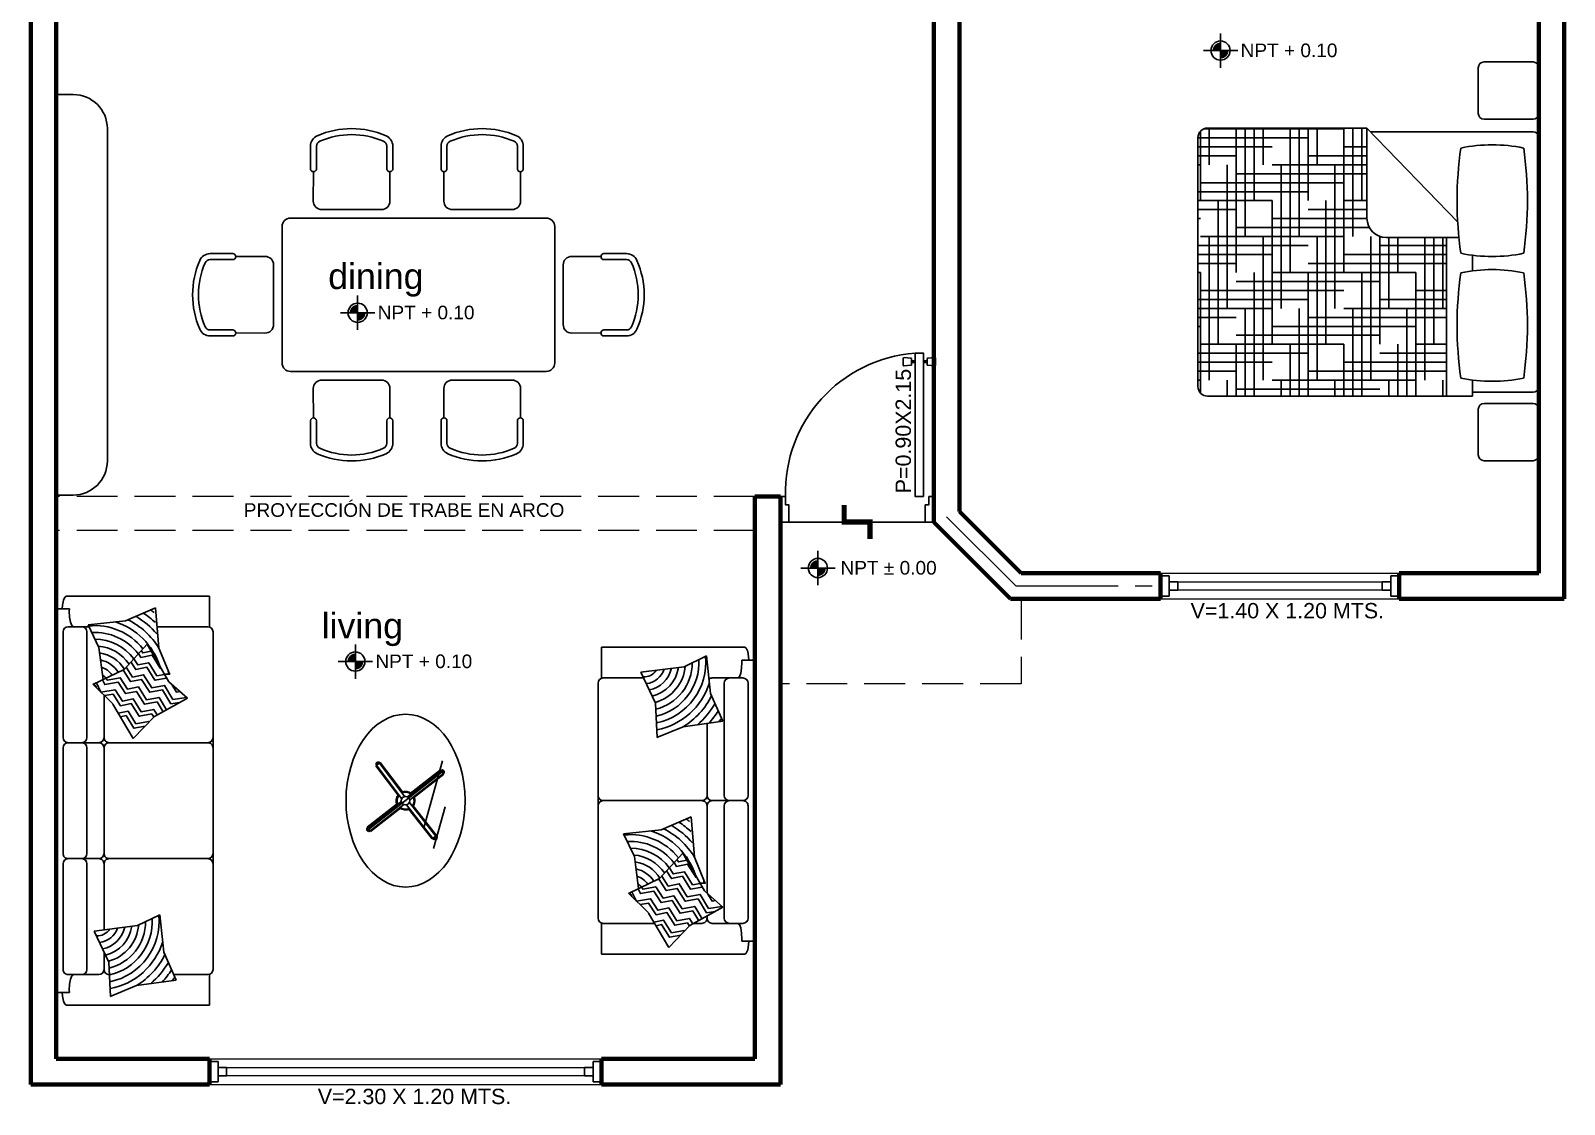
# Model space of a CAD drawing. Header units: millimetres. Extents: x 1707.4 to 1732.2, y 584.6 to 598.3.
# Drawn here: x 1707.44 to 1716.44, y 584.56 to 590.86 of the extents above; entities that cross this region are included whole.
import ezdxf

# ---------------------------------------------------------------- set-up
doc = ezdxf.new("R2010")
doc.units = ezdxf.units.MM
doc.linetypes.add('ACAD_ISO02W100', pattern=[15, 12, -3])
doc.linetypes.add('ACAD_ISO04W100', pattern=[30, 24, -3, 0, -3])
for name, color, linetype, lineweight in [('EJES', 22, 'ACAD_ISO04W100', 18), ('FINA', 141, 'Continuous', 13), ('MEDIANA', 33, 'Continuous', 25), ('MUROS', 142, 'Continuous', 70), ('PROYECCION', 8, 'ACAD_ISO02W100', 18)]:
    doc.layers.add(name, color=color, linetype=linetype, lineweight=lineweight)
doc.styles.add('arial', font='arial.ttf')
doc.styles.get("Standard").update_dxf_attribs({"font": 'arial.ttf'})

# ---------------------------------------------------------------- blocks, each defined once
blk = doc.blocks.new('ncel')
at = {"layer": 'MEDIANA', "color": 154}
for p, q in [((-15.045, 12.5538), (-15.045, 12.4338)), ((-15.045, 12.5538), (-14.995, 12.5538)), ((-14.995, 12.5538), (-14.995, 12.4338)), ((-14.945, 12.5188), (-14.995, 12.5188)), ((-14.945, 12.5188), (-14.945, 12.4688)), ((-14.995, 12.4338), (-15.045, 12.4338)), ((-14.995, 12.4688), (-14.945, 12.4688))]:
    blk.add_line(p, q, dxfattribs=at)
blk = doc.blocks.new('Puerta 90')
at = {"layer": 'MEDIANA'}
for points in [[(1219.4135, 1003.4989), (1219.3735, 1003.4949, -0.443716), (1219.368, 1003.4999), (1219.368, 1003.5388, -0.443716), (1219.3735, 1003.5438), (1219.4135, 1003.5398, -0.385314), (1219.418, 1003.5348), (1219.418, 1003.5039, -0.385314)], [(1219.5132, 1003.4989), (1219.5532, 1003.4949, 0.443716), (1219.5587, 1003.4999), (1219.5587, 1003.5388, 0.443716), (1219.5532, 1003.5438), (1219.5132, 1003.5398, 0.385314), (1219.5087, 1003.5348), (1219.5087, 1003.5039, 0.385314)]]:
    blk.add_lwpolyline(points, format="xyb", close=True, dxfattribs=at)
for points in [[(1219.4383, 1003.5144), (1219.418, 1003.5144), (1219.418, 1003.5244), (1219.4383, 1003.5244)], [(1219.4883, 1003.5144), (1219.5087, 1003.5144), (1219.5087, 1003.5244), (1219.4883, 1003.5244)]]:
    blk.add_lwpolyline(points, close=True, dxfattribs=at)
for points in [[(1219.4383, 1002.7294), (1219.4883, 1002.7294), (1219.4883, 1003.5694), (1219.4383, 1003.5694), (1219.4383, 1002.7294)], [(1219.4083, 1002.7294), (1219.4083, 1002.6794), (1219.4283, 1002.6794), (1219.4283, 1002.5794), (1219.3783, 1002.5794), (1219.3783, 1002.7294), (1219.4083, 1002.7294)], [(1220.2483, 1002.7294), (1220.2483, 1002.6794), (1220.2283, 1002.6794), (1220.2283, 1002.5794), (1220.2783, 1002.5794), (1220.2783, 1002.7294), (1220.2483, 1002.7294)]]:
    blk.add_lwpolyline(points, dxfattribs=at)
blk.add_arc((1219.4306, 1002.7533), 0.8181, 358.32085, 85.95434, dxfattribs=at)
blk = doc.blocks.new('cojines')
at = {"layer": 'MEDIANA'}
for p, q in [((1221.8428, 1005.2562), (1221.9506, 1005.45)), ((1221.9506, 1005.45), (1222.0472, 1005.3406)), ((1222.0472, 1005.3406), (1222.2682, 1005.2135)), ((1222.2444, 1005.283), (1222.0902, 1005.3464)), ((1222.0922, 1005.3472), (1222.0907, 1005.3156)), ((1221.7134, 1005.1324), (1221.8422, 1005.2562)), ((1222.1181, 1005.0784), (1222.2682, 1005.2135)), ((1222.4813, 1005.2625), (1222.2444, 1005.283)), ((1222.4813, 1005.2625), (1222.405, 1005.0873)), ((1221.7134, 1005.1324), (1221.9163, 1005.0131)), ((1222.0316, 1004.8959), (1222.1181, 1005.0784)), ((1222.405, 1005.0873), (1222.3802, 1004.867)), ((1221.9169, 1005.0131), (1222.0338, 1004.896)), ((1222.2489, 1004.9308), (1222.0596, 1004.955)), ((1222.3802, 1004.867), (1222.2489, 1004.9308))]:
    blk.add_line(p, q, dxfattribs=at)
at = {"layer": 'MEDIANA', "color": 7}
for points in [[(1221.9245, 1005.4032), (1221.9178, 1005.3533), (1221.9995, 1005.3041), (1221.9852, 1005.2289), (1222.0612, 1005.1816), (1222.048, 1005.1172), (1222.114, 1005.075), (1222.1125, 1005.0664)], [(1221.9541, 1005.4451), (1221.9435, 1005.3656), (1222.0259, 1005.316), (1222.0116, 1005.2405), (1222.0878, 1005.193), (1222.0746, 1005.1284), (1222.1325, 1005.0913)], [(1221.9889, 1005.4066), (1221.9862, 1005.3861), (1222.0308, 1005.3593)], [(1221.8713, 1005.3074), (1221.929, 1005.2726), (1221.9148, 1005.1981), (1221.9903, 1005.1511), (1221.9772, 1005.0872), (1222.0442, 1005.0444), (1222.03, 1004.9651), (1222.058, 1004.9516)], [(1221.8828, 1005.3282), (1221.9554, 1005.2844), (1221.9412, 1005.2097), (1222.0169, 1005.1625), (1222.0038, 1005.0984), (1222.0704, 1005.0559), (1222.0566, 1004.9787), (1222.0682, 1004.9731)], [(1222.0685, 1005.3284), (1222.0555, 1005.2598), (1222.1321, 1005.2121), (1222.1188, 1005.1471), (1222.1631, 1005.1188)], [(1222.0903, 1005.3158), (1222.0819, 1005.2713), (1222.1587, 1005.2235), (1222.1454, 1005.1583), (1222.1814, 1005.1353)], [(1221.8097, 1005.2243), (1221.8145, 1005.2214), (1221.8005, 1005.148), (1221.8751, 1005.1016), (1221.8634, 1005.0446)], [(1221.8392, 1005.2527), (1221.8585, 1005.2411), (1221.8445, 1005.1673), (1221.9194, 1005.1206), (1221.9064, 1005.0573), (1221.9744, 1005.0138), (1221.9655, 1004.9644)], [(1221.852, 1005.2728), (1221.8849, 1005.2529), (1221.8709, 1005.1788), (1221.946, 1005.132), (1221.933, 1005.0685), (1222.0005, 1005.0253), (1221.9858, 1004.9426), (1222.0411, 1004.9158)], [(1222.1267, 1005.2949), (1222.1259, 1005.2906), (1222.2031, 1005.2425), (1222.1896, 1005.177), (1222.2119, 1005.1628)], [(1222.2263, 1005.2376), (1222.2162, 1005.1883), (1222.2302, 1005.1793)], [(1221.7866, 1005.2022), (1221.7741, 1005.1364), (1221.8485, 1005.0901), (1221.8418, 1005.0573)]]:
    blk.add_lwpolyline(points, dxfattribs=at)
for centre, radius, start, end in [((1222.0151, 1004.907), 0.4404, 76.74129, 79.96785), ((1222.0151, 1004.907), 0.4008, 17.19075, 72.21242), ((1222.0151, 1004.907), 0.4404, 26.0654, 58.62638), ((1222.0151, 1004.907), 0.48, 29.97975, 49.42961), ((1222.0151, 1004.907), 0.5196, 33.14789, 43.15943), ((1222.0151, 1004.907), 0.5592, 35.77776, 38.3905), ((1222.0151, 1004.907), 0.282, 0.0713, 53.96557), ((1222.0151, 1004.907), 0.3216, 356.67913, 52.47639), ((1222.0151, 1004.907), 0.3612, 354.08832, 51.3187), ((1222.0151, 1004.907), 0.1632, 11.75746, 57.72019), ((1222.0151, 1004.907), 0.2028, 7.93805, 58.74848), ((1222.0151, 1004.907), 0.2424, 4.73138, 55.95413), ((1222.0151, 1004.907), 0.084, 32.039, 51.11226), ((1222.0151, 1004.907), 0.1236, 17.64367, 55.48921), ((1222.2721, 1005.2727), 0.4404, 234.1146, 237.34116)]:
    blk.add_arc(centre, radius, start, end, dxfattribs=at)
blk = doc.blocks.new('cojin')
at = {"layer": 'MEDIANA'}
for p, q in [((1223.0847, 1005.2583), (1223.0527, 1005.0251)), ((1223.0847, 1005.2583), (1223.2485, 1005.1871)), ((1223.2485, 1005.1871), (1223.4689, 1005.1622)), ((1223.4689, 1005.1622), (1223.4051, 1005.0309)), ((1223.4051, 1005.0309), (1223.3728, 1004.7781)), ((1223.0527, 1005.0251), (1222.9895, 1004.8722)), ((1222.9886, 1004.8742), (1223.1903, 1004.8645)), ((1223.1903, 1004.8645), (1223.3728, 1004.7781))]:
    blk.add_line(p, q, dxfattribs=at)
at = {"layer": 'MEDIANA', "color": 7}
for radius, start, end in [(0.48, 119.97975, 139.42961), (0.5196, 123.14789, 133.15943), (0.5592, 125.77776, 128.3905), (0.4008, 107.19075, 169.24283), (0.4404, 116.0654, 148.62638), (0.3612, 84.08832, 168.3571), (0.3216, 86.67913, 167.25024), (0.282, 90.0713, 165.82698), (0.2424, 94.73138, 164.44679), (0.2028, 97.93805, 166.38603), (0.1632, 101.75746, 169.29225), (0.1236, 107.64367, 174.14917), (0.084, 122.039, 184.06591)]:
    blk.add_arc((1223.4289, 1004.7971), radius, start, end, dxfattribs=at)
blk = doc.blocks.new('sillon 3 plazas')
at = {"layer": 'MEDIANA'}
for p, q in [((1224.9184, 1007.3943), (1224.9241, 1007.4037)), ((1224.9184, 1007.3542), (1224.9184, 1007.3943)), ((1224.9241, 1007.4037), (1224.9429, 1007.4118)), ((1224.9429, 1007.4118), (1224.9719, 1007.4173)), ((1224.9719, 1007.4173), (1224.9933, 1007.4185)), ((1224.9933, 1007.4542), (1225.0984, 1007.4542)), ((1224.9933, 1007.3771), (1224.9933, 1007.4542)), ((1224.9933, 1007.3771), (1225.0066, 1007.3779)), ((1225.0066, 1007.3779), (1225.0416, 1007.3762)), ((1225.0416, 1007.3762), (1225.0714, 1007.371)), ((1225.0714, 1007.371), (1225.0913, 1007.3631)), ((1227.1384, 1007.4542), (1225.0984, 1007.4542)), ((1225.0984, 1007.2624), (1225.0984, 1007.3842)), ((1225.1284, 1007.4142), (1225.7484, 1007.4142)), ((1225.7784, 1007.2035), (1225.7784, 1007.3842)), ((1225.7784, 1007.3842), (1225.7784, 1007.2035)), ((1225.8084, 1007.4142), (1226.4284, 1007.4142)), ((1226.4584, 1007.2036), (1226.4584, 1007.3842)), ((1226.4584, 1007.3842), (1226.4584, 1007.2036)), ((1226.4884, 1007.4142), (1227.1084, 1007.4142)), ((1227.1384, 1007.3842), (1227.1384, 1007.2036)), ((1227.1385, 1007.4542), (1227.2435, 1007.4542)), ((1227.1455, 1007.3632), (1227.1654, 1007.371)), ((1227.1654, 1007.371), (1227.1952, 1007.3762)), ((1227.1952, 1007.3762), (1227.2302, 1007.3779)), ((1227.2302, 1007.3779), (1227.2435, 1007.3772)), ((1227.2435, 1007.3772), (1227.2435, 1007.4542)), ((1227.2435, 1007.4186), (1227.2649, 1007.4173)), ((1227.2649, 1007.4173), (1227.2939, 1007.4118)), ((1227.2939, 1007.4118), (1227.3127, 1007.4037)), ((1227.3127, 1007.4037), (1227.3184, 1007.3943)), ((1227.3184, 1007.3542), (1227.3184, 1007.3943)), ((1224.9184, 1006.5542), (1224.9184, 1007.3542)), ((1225.0913, 1007.3631), (1225.0983, 1007.3538)), ((1227.1385, 1007.3538), (1227.1455, 1007.3632)), ((1227.3184, 1006.5542), (1227.3184, 1007.3542)), ((1225.7484, 1007.2742), (1225.1284, 1007.2742)), ((1226.4284, 1007.2742), (1225.8084, 1007.2742)), ((1227.1084, 1007.2742), (1226.4884, 1007.2742)), ((1225.7484, 1007.1735), (1225.499, 1007.1735)), ((1225.7484, 1007.1735), (1225.499, 1007.1735)), ((1225.7784, 1007.1435), (1225.7784, 1006.5642)), ((1225.7784, 1006.5642), (1225.7784, 1007.1435)), ((1226.4284, 1007.1736), (1225.8084, 1007.1735)), ((1226.4284, 1007.1736), (1225.8084, 1007.1735)), ((1226.4584, 1007.1436), (1226.4584, 1006.5642)), ((1226.4584, 1006.5642), (1226.4584, 1007.1436)), ((1226.8761, 1007.1736), (1226.4884, 1007.1736)), ((1226.8761, 1007.1736), (1226.4884, 1007.1736)), ((1227.1084, 1007.1736), (1227.0047, 1007.1736)), ((1227.1084, 1007.1736), (1227.0047, 1007.1736)), ((1227.1384, 1007.1411), (1227.1384, 1007.1436)), ((1225.0984, 1006.8624), (1225.0984, 1006.5642)), ((1227.1384, 1006.5642), (1227.1384, 1006.7651)), ((1224.9184, 1006.5542), (1225.1001, 1006.5542)), ((1227.1084, 1006.5342), (1225.1284, 1006.5342)), ((1227.3184, 1006.5542), (1227.1367, 1006.5542))]:
    blk.add_line(p, q, dxfattribs=at)
at = {"layer": 'MEDIANA', "extrusion": (0, 0, -1)}
for centre, major_axis, start_param, end_param in [((1225.1284, 1007.3842), (-0.0212, 0.0212), 5.49777, 7.068566), ((1225.7484, 1007.3842), (-0.0212, 0.0212), 0.785381, 2.356177), ((1225.8084, 1007.3842), (-0.0212, 0.0212), 5.49777, 7.068566), ((1226.4284, 1007.3842), (0.0212, 0.0212), -0.785416, 0.785381), ((1226.4884, 1007.3842), (-0.0212, 0.0212), 5.49777, 7.068566), ((1227.1084, 1007.3842), (0.0212, 0.0212), -0.785416, 0.785381), ((1225.1284, 1007.3042), (0.0212, 0.0212), 2.356177, 3.926973), ((1225.7484, 1007.3042), (-0.0212, 0.0212), 2.356177, 3.926973), ((1225.8084, 1007.3042), (0.0212, 0.0212), 2.356177, 3.926973), ((1226.4284, 1007.3042), (0.0212, 0.0212), 0.785381, 2.356177), ((1226.4884, 1007.3042), (0.0212, 0.0212), 2.356177, 3.926973), ((1227.1084, 1007.3042), (-0.0212, 0.0212), 2.356177, 3.926973), ((1225.7484, 1007.2035), (-0.0212, 0.0212), 2.356177, 3.926973), ((1225.8084, 1007.2035), (0.0212, 0.0212), 2.356177, 3.926973), ((1226.4284, 1007.2036), (-0.0212, 0.0212), 2.356177, 3.926973), ((1226.4884, 1007.2036), (-0.0212, 0.0212), 3.926973, 5.49777), ((1227.1084, 1007.2036), (0.0212, 0.0212), 0.785381, 2.356177), ((1225.7484, 1007.1435), (0.0212, 0.0212), -0.785416, 0.785381), ((1225.8084, 1007.1435), (-0.0212, 0.0212), 5.49777, 7.068566), ((1226.4284, 1007.1436), (0.0212, 0.0212), -0.785416, 0.785381), ((1226.4884, 1007.1436), (0.0212, 0.0212), 3.926973, 5.49777), ((1227.1084, 1007.1436), (0.0212, 0.0212), -0.785416, 0.785381), ((1225.1284, 1006.5642), (0.0212, 0.0212), 2.356177, 3.926973), ((1225.7484, 1006.5642), (-0.0212, 0.0212), 2.356177, 3.926973), ((1225.8084, 1006.5642), (-0.0212, 0.0212), 3.926973, 5.49777), ((1226.4284, 1006.5642), (0.0212, 0.0212), 0.785381, 2.356177), ((1226.4884, 1006.5642), (0.0212, 0.0212), 2.356177, 3.926973), ((1227.1084, 1006.5642), (-0.0212, 0.0212), 2.356177, 3.926973)]:
    blk.add_ellipse(centre, major_axis=major_axis, ratio=1, start_param=start_param, end_param=end_param, dxfattribs=at)
at = {"rotation": 180}
for name, p in [('cojines', (2447.4678, 2012.1346)), ('cojin', (2450.2562, 2012.0091))]:
    blk.add_blockref(name, p, dxfattribs=at)
blk = doc.blocks.new('sillon 2 plazas')
at = {"layer": 'MEDIANA'}
for p, q in [((1223.469, 1008.3804), (1223.574, 1008.3804)), ((1223.469, 1008.3033), (1223.469, 1008.3804)), ((1225.014, 1008.3804), (1223.574, 1008.3804)), ((1225.0141, 1008.3804), (1225.1191, 1008.3804)), ((1225.1191, 1008.3034), (1225.1191, 1008.3804)), ((1223.394, 1008.3205), (1223.3997, 1008.3299)), ((1223.394, 1008.2804), (1223.394, 1008.3205)), ((1223.394, 1007.4804), (1223.394, 1008.2804)), ((1223.3997, 1008.3299), (1223.4185, 1008.338)), ((1223.4185, 1008.338), (1223.4475, 1008.3435)), ((1223.4475, 1008.3435), (1223.469, 1008.3448)), ((1223.469, 1008.3033), (1223.4822, 1008.3041)), ((1223.4822, 1008.3041), (1223.5172, 1008.3024)), ((1223.5172, 1008.3024), (1223.547, 1008.2972)), ((1223.547, 1008.2972), (1223.5669, 1008.2894)), ((1223.5669, 1008.2894), (1223.574, 1008.28)), ((1223.574, 1008.1298), (1223.574, 1008.3104)), ((1223.604, 1008.3404), (1224.264, 1008.3404)), ((1224.294, 1008.1298), (1224.294, 1008.3104)), ((1224.294, 1008.3104), (1224.294, 1008.1298)), ((1224.324, 1008.3404), (1224.984, 1008.3404)), ((1225.014, 1008.3104), (1225.014, 1008.1298)), ((1225.0141, 1008.28), (1225.0211, 1008.2894)), ((1225.0211, 1008.2894), (1225.0411, 1008.2973)), ((1225.0411, 1008.2973), (1225.0708, 1008.3025)), ((1225.0708, 1008.3025), (1225.1058, 1008.3042)), ((1225.1058, 1008.3042), (1225.1191, 1008.3034)), ((1225.1191, 1008.3448), (1225.1405, 1008.3435)), ((1225.1405, 1008.3435), (1225.1695, 1008.338)), ((1225.1695, 1008.338), (1225.1883, 1008.3299)), ((1225.1883, 1008.3299), (1225.194, 1008.3205)), ((1225.194, 1008.2804), (1225.194, 1008.3205)), ((1225.194, 1007.4804), (1225.194, 1008.2804)), ((1224.264, 1008.2004), (1223.604, 1008.2004)), ((1224.984, 1008.2004), (1224.324, 1008.2004)), ((1223.617, 1008.0998), (1223.604, 1008.0998)), ((1223.617, 1008.0998), (1223.604, 1008.0998)), ((1224.264, 1008.0998), (1223.7515, 1008.0998)), ((1224.264, 1008.0998), (1223.7515, 1008.0998)), ((1224.7471, 1008.0998), (1224.324, 1008.0998)), ((1224.7471, 1008.0998), (1224.324, 1008.0998)), ((1223.574, 1008.0698), (1223.574, 1008.0224)), ((1224.294, 1008.0698), (1224.294, 1007.4904)), ((1224.294, 1007.4904), (1224.294, 1008.0698)), ((1223.574, 1007.7919), (1223.574, 1007.4904)), ((1225.014, 1007.4904), (1225.014, 1007.7276)), ((1223.394, 1007.4804), (1223.5757, 1007.4804)), ((1224.984, 1007.4604), (1223.604, 1007.4604)), ((1225.194, 1007.4804), (1225.0123, 1007.4804))]:
    blk.add_line(p, q, dxfattribs=at)
at = {"layer": 'MEDIANA', "extrusion": (0, 0, -1)}
for centre, major_axis, start_param, end_param in [((1223.604, 1008.3104), (-0.0212, 0.0212), 5.49777, 7.068566), ((1224.264, 1008.3104), (0.0212, 0.0212), -0.785416, 0.785381), ((1224.324, 1008.3104), (-0.0212, 0.0212), 5.49777, 7.068566), ((1224.984, 1008.3104), (-0.0212, 0.0212), 0.785381, 2.356177), ((1223.604, 1008.2304), (0.0212, 0.0212), 2.356177, 3.926973), ((1224.264, 1008.2304), (0.0212, 0.0212), 0.785381, 2.356177), ((1224.324, 1008.2304), (0.0212, 0.0212), 2.356177, 3.926973), ((1224.984, 1008.2304), (-0.0212, 0.0212), 2.356177, 3.926973), ((1223.604, 1008.1298), (0.0212, 0.0212), 2.356177, 3.926973), ((1223.604, 1008.0698), (0.0212, 0.0212), 3.926973, 5.49777), ((1224.264, 1008.1298), (-0.0212, 0.0212), 2.356177, 3.926973), ((1224.264, 1008.0698), (0.0212, 0.0212), -0.785416, 0.785381), ((1224.324, 1008.1298), (0.0212, 0.0212), 2.356177, 3.926973), ((1224.324, 1008.0698), (-0.0212, 0.0212), 5.49777, 7.068566), ((1224.984, 1008.1298), (-0.0212, 0.0212), 2.356177, 3.026978), ((1223.604, 1007.4904), (0.0212, 0.0212), 2.356177, 3.926973), ((1224.264, 1007.4904), (0.0212, 0.0212), 0.785381, 2.356177), ((1224.324, 1007.4904), (0.0212, 0.0212), 2.356177, 3.926973), ((1224.984, 1007.4904), (0.0212, 0.0212), 0.785381, 2.356177)]:
    blk.add_ellipse(centre, major_axis=major_axis, ratio=1, start_param=start_param, end_param=end_param, dxfattribs=at)
for name, p in [('cojines', (1.7184, 2.7431)), ('cojin', (1.675, 2.9335))]:
    blk.add_blockref(name, p)
blk = doc.blocks.new('mesa de centro')
at = {"layer": 'MEDIANA'}
for p, q in [((1218.744, 1006.7392), (1218.763, 1006.7644)), ((1218.747, 1006.7432), (1218.947, 1006.5926)), ((1218.76, 1006.7604), (1218.96, 1006.6097)), ((1218.763, 1006.7644), (1218.9431, 1006.6287)), ((1218.7738, 1006.7581), (1218.7742, 1006.7582)), ((1219.1357, 1006.8056), (1218.7994, 1006.3756)), ((1219.1273, 1006.8123), (1218.973, 1006.615)), ((1219.1233, 1006.8153), (1218.9844, 1006.6377)), ((1219.1442, 1006.799), (1218.99, 1006.6018)), ((1219.1481, 1006.7959), (1219.0092, 1006.6183)), ((1219.1233, 1006.8153), (1219.1481, 1006.7959)), ((1218.744, 1006.7392), (1218.9242, 1006.6035)), ((1218.787, 1006.3853), (1218.9259, 1006.5629)), ((1218.791, 1006.3822), (1218.9452, 1006.5795)), ((1218.8079, 1006.369), (1218.9621, 1006.5662)), ((1218.9656, 1006.5922), (1218.9695, 1006.5891)), ((1218.9695, 1006.5891), (1218.9656, 1006.5922)), ((1218.9695, 1006.5891), (1218.9656, 1006.5922)), ((1218.9656, 1006.5922), (1218.9695, 1006.5891)), ((1218.966, 1006.5887), (1218.9691, 1006.5926)), ((1218.966, 1006.5887), (1218.9691, 1006.5926)), ((1218.9691, 1006.5926), (1218.966, 1006.5887)), ((1218.9691, 1006.5926), (1218.966, 1006.5887)), ((1219.176, 1006.414), (1218.9787, 1006.5683)), ((1219.1892, 1006.4309), (1218.992, 1006.5852)), ((1219.1923, 1006.4349), (1219.0147, 1006.5738)), ((1218.8118, 1006.3659), (1218.9507, 1006.5435)), ((1219.1729, 1006.4101), (1218.9953, 1006.549)), ((1218.787, 1006.3853), (1218.8118, 1006.3659)), ((1218.7934, 1006.3961), (1218.7934, 1006.3964)), ((1219.1729, 1006.4101), (1219.1923, 1006.4349)), ((1219.1818, 1006.4008), (1219.1797, 1006.4108)), ((1219.1835, 1006.4438), (1219.1834, 1006.4441)), ((1219.192, 1006.403), (1219.19, 1006.4129))]:
    blk.add_line(p, q, dxfattribs=at)
at = {"layer": 'MEDIANA', "color": 0}
for p, q in [((1218.7332, 1006.3737), (1219.1278, 1006.4832)), ((1219.0041, 1006.359), (1219.2482, 1006.4267))]:
    blk.add_line(p, q, dxfattribs=at)
at = {"layer": 'MEDIANA'}
blk.add_circle((1218.9676, 1006.5906), 0.025, dxfattribs=at)
for centre, radius, start, end in [((1218.7535, 1006.7518), 0.0121, 53.02083, 233.02083), ((1218.7535, 1006.7518), 0.00525, 53.02083, 233.02083), ((1219.1357, 1006.8056), 0.0121, 321.97132, 141.97132), ((1219.1357, 1006.8056), 0.00525, 321.97132, 141.97132), ((1218.9676, 1006.5906), 0.055, 154.38685, 219.55579), ((1218.9676, 1006.5906), 0.05, 154.38685, 219.55579), ((1218.9676, 1006.5906), 0.055, 64.38685, 129.55579), ((1218.9676, 1006.5906), 0.05, 64.38685, 129.55579), ((1218.9676, 1006.5906), 0.05, 334.38685, 39.55579), ((1218.9676, 1006.5906), 0.055, 334.38685, 39.55579), ((1218.9676, 1006.5906), 0.055, 244.38685, 309.55579), ((1218.9676, 1006.5906), 0.05, 244.38685, 309.55579), ((1218.7994, 1006.3756), 0.0121, 141.97132, 321.97132), ((1219.1826, 1006.4225), 0.0121, 231.97132, 51.97132), ((1219.1826, 1006.4225), 0.00525, 231.97132, 51.97132), ((1218.7994, 1006.3756), 0.00525, 141.97132, 321.97132)]:
    blk.add_arc(centre, radius, start, end, dxfattribs=at)
blk.add_ellipse((1218.9676, 1006.5906), major_axis=(-0.5071, 0), ratio=0.689252, dxfattribs=at)
blk = doc.blocks.new('NIVEL')
h = blk.add_hatch(color=256)
h.paths.add_polyline_path([(1213.4635, 886.2894, 0.414214), (1213.4167, 886.2426), (1213.4635, 886.2426)])
h.paths.add_polyline_path([(1213.5104, 886.2426), (1213.4635, 886.2426), (1213.4635, 886.1957, 0.414214)])
for p, q in [((1213.4635, 886.2426), (1213.4635, 886.3431)), ((1213.4635, 886.2426), (1213.363, 886.2426)), ((1213.4635, 886.2426), (1213.4635, 886.142)), ((1213.5641, 886.2426), (1213.4635, 886.2426))]:
    blk.add_line(p, q)
at = {"const_width": 0.00518}
for points in [[(1213.5292, 886.2426), (1213.3979, 886.2426)], [(1213.4635, 886.3082), (1213.4635, 886.1769)]]:
    blk.add_lwpolyline(points, dxfattribs=at)
blk.add_circle((1213.4635, 886.2426), 0.0563)
blk = doc.blocks.new('Recamara')
at = {"layer": 'MEDIANA'}
for p, q in [((1208.5727, 889.026), (1208.2851, 889.026)), ((1208.2514, 888.7245), (1208.2514, 888.9923)), ((1208.6064, 888.7245), (1208.6064, 888.9923)), ((1208.5727, 888.6908), (1208.2851, 888.6908)), ((1206.6064, 887.1306), (1206.6064, 888.5912)), ((1208.0647, 888.6474), (1206.6625, 888.6474)), ((1208.2177, 888.6474), (1206.6625, 888.6474)), ((1208.0647, 887.7162), (1208.0647, 888.6474)), ((1208.0647, 887.7162), (1208.0647, 888.6474)), ((1208.2177, 888.5527), (1208.2177, 888.6474)), ((1208.5727, 888.6249), (1208.2177, 888.6249)), ((1208.6064, 887.1306), (1208.6064, 888.5912)), ((1208.2177, 887.8207), (1208.2177, 887.9122)), ((1208.0647, 887.7162), (1207.7105, 887.7162)), ((1208.1377, 887.7162), (1207.7105, 887.7162)), ((1208.1306, 887.626), (1207.5981, 887.0744)), ((1207.5981, 887.0744), (1207.5981, 887.6038)), ((1207.5981, 887.0744), (1206.6625, 887.0744)), ((1208.5727, 887.0969), (1207.6198, 887.0969)), ((1208.2514, 886.7205), (1208.2514, 886.9884)), ((1208.5727, 887.0221), (1208.2851, 887.0221)), ((1208.6064, 886.7205), (1208.6064, 886.9884)), ((1208.5727, 886.6868), (1208.2851, 886.6868))]:
    blk.add_line(p, q, dxfattribs=at)
at = {"layer": 'MEDIANA', "color": 0}
for p, q in [((1206.6204, 887.9219), (1206.6204, 888.6283)), ((1206.7784, 888.5539), (1206.7784, 888.6474)), ((1206.831, 888.3432), (1206.831, 888.6474)), ((1207.6737, 888.6066), (1206.831, 888.6066)), ((1206.8837, 888.1326), (1206.8837, 888.6474)), ((1206.9364, 887.9219), (1206.9364, 888.6474)), ((1207.0944, 888.5539), (1207.0944, 888.6474)), ((1207.147, 888.3432), (1207.147, 888.6474)), ((1207.1997, 888.1326), (1207.1997, 888.6474)), ((1207.2524, 887.9219), (1207.2524, 888.6474)), ((1207.4104, 888.5539), (1207.4104, 888.6474)), ((1207.4631, 888.3432), (1207.4631, 888.6474)), ((1207.5157, 888.1326), (1207.5157, 888.6474)), ((1207.5684, 887.9219), (1207.5684, 888.6474)), ((1207.7264, 888.5539), (1207.7264, 888.6474)), ((1207.7791, 888.3432), (1207.7791, 888.6474)), ((1207.8317, 888.1326), (1207.8317, 888.6474)), ((1207.8844, 887.9219), (1207.8844, 888.6474)), ((1208.0424, 888.5539), (1208.0424, 888.6474)), ((1206.6204, 888.5539), (1206.6064, 888.5539)), ((1206.831, 888.5012), (1206.6064, 888.5012)), ((1206.673, 887.7112), (1206.673, 888.5539)), ((1206.989, 887.7112), (1206.989, 888.5539)), ((1207.8844, 888.5539), (1207.0417, 888.5539)), ((1208.0647, 888.5012), (1207.2524, 888.5012)), ((1207.305, 887.7112), (1207.305, 888.5539)), ((1207.6211, 887.7112), (1207.6211, 888.5539)), ((1207.9371, 887.7162), (1207.9371, 888.5539)), ((1207.0417, 888.4486), (1206.6064, 888.4486)), ((1207.2524, 888.3959), (1206.6064, 888.3959)), ((1208.0647, 888.4486), (1207.4631, 888.4486)), ((1208.0647, 888.3959), (1207.6737, 888.3959)), ((1207.4631, 888.3432), (1206.6204, 888.3432)), ((1206.7257, 887.5005), (1206.7257, 888.3432)), ((1207.0417, 887.5005), (1207.0417, 888.3432)), ((1207.3577, 887.5005), (1207.3577, 888.3432)), ((1207.6737, 887.71), (1207.6737, 888.3432)), ((1208.0647, 888.3432), (1207.8844, 888.3432)), ((1207.9897, 887.7162), (1207.9897, 888.3432)), ((1206.6204, 888.2379), (1206.6064, 888.2379)), ((1207.6737, 888.2906), (1206.831, 888.2906)), ((1207.8844, 888.2379), (1207.0417, 888.2379)), ((1206.831, 888.1852), (1206.6064, 888.1852)), ((1207.0417, 888.1326), (1206.6064, 888.1326)), ((1206.7784, 887.2899), (1206.7784, 888.1326)), ((1207.0944, 887.2899), (1207.0944, 888.1326)), ((1208.0647, 888.1852), (1207.2524, 888.1852)), ((1207.4104, 887.2899), (1207.4104, 888.1326)), ((1208.0647, 888.1326), (1207.4631, 888.1326)), ((1207.7264, 887.7162), (1207.7264, 888.1326)), ((1208.0424, 887.7162), (1208.0424, 888.1326)), ((1207.2524, 888.0799), (1206.6064, 888.0799)), ((1208.0647, 888.0799), (1207.6737, 888.0799)), ((1207.4631, 888.0272), (1206.6204, 888.0272)), ((1207.6737, 887.9746), (1206.831, 887.9746)), ((1208.0647, 888.0272), (1207.8844, 888.0272)), ((1206.6204, 887.9219), (1206.6064, 887.9219)), ((1206.831, 887.8692), (1206.6064, 887.8692)), ((1206.831, 887.0792), (1206.831, 887.9219)), ((1207.8844, 887.9219), (1207.0417, 887.9219)), ((1207.147, 887.0792), (1207.147, 887.9219)), ((1208.0647, 887.8692), (1207.2524, 887.8692)), ((1207.4631, 887.0792), (1207.4631, 887.9219)), ((1207.7791, 887.7162), (1207.7791, 887.9219)), ((1207.0417, 887.8166), (1206.6064, 887.8166)), ((1207.2524, 887.7639), (1206.6064, 887.7639)), ((1208.0647, 887.8166), (1207.4631, 887.8166)), ((1208.0647, 887.7639), (1207.6737, 887.7639)), ((1207.4631, 887.7112), (1206.6204, 887.7112)), ((1206.8837, 887.0744), (1206.8837, 887.7112)), ((1207.1997, 887.0744), (1207.1997, 887.7112)), ((1207.5157, 887.0744), (1207.5157, 887.7112)), ((1206.6204, 887.6059), (1206.6064, 887.6059)), ((1207.6124, 887.6586), (1206.831, 887.6586)), ((1207.5982, 887.6059), (1207.0417, 887.6059)), ((1206.831, 887.5532), (1206.6064, 887.5532)), ((1207.0417, 887.5005), (1206.6064, 887.5005)), ((1206.6204, 887.0935), (1206.6204, 887.5005)), ((1206.9364, 887.0744), (1206.9364, 887.5005)), ((1207.5981, 887.5532), (1207.2524, 887.5532)), ((1207.2524, 887.0744), (1207.2524, 887.5005)), ((1207.5981, 887.5005), (1207.4631, 887.5005)), ((1207.5684, 887.0744), (1207.5684, 887.5005)), ((1207.2524, 887.4479), (1206.6064, 887.4479)), ((1207.4631, 887.3952), (1206.6204, 887.3952)), ((1207.5981, 887.3425), (1206.831, 887.3425)), ((1206.6204, 887.2899), (1206.6064, 887.2899)), ((1206.831, 887.2372), (1206.6064, 887.2372)), ((1206.673, 887.0744), (1206.673, 887.2899)), ((1206.989, 887.0744), (1206.989, 887.2899)), ((1207.5981, 887.2899), (1207.0417, 887.2899)), ((1207.5981, 887.2372), (1207.2524, 887.2372)), ((1207.305, 887.0744), (1207.305, 887.2899)), ((1207.0417, 887.1845), (1206.6064, 887.1845)), ((1207.2524, 887.1319), (1206.6064, 887.1319)), ((1207.5981, 887.1845), (1207.4631, 887.1845)), ((1207.4631, 887.0792), (1206.6398, 887.0792)), ((1206.7257, 887.0744), (1206.7257, 887.0792)), ((1207.0417, 887.0744), (1207.0417, 887.0792)), ((1207.3577, 887.0744), (1207.3577, 887.0792))]:
    blk.add_line(p, q, dxfattribs=at)
at = {"layer": 'MEDIANA'}
for centre, radius, start, end in [((1208.2851, 888.9923), 0.0337, 90, 180), ((1208.5727, 888.9923), 0.0337, 0, 90), ((1208.2851, 888.7245), 0.0337, 180, 270), ((1208.5727, 888.7245), 0.0337, 270, 0), ((1206.6625, 888.5912), 0.0562, 90, 180), ((1208.5727, 888.5912), 0.0337, 0, 90), ((1210.2963, 888.2325), 2.1693, 171.81622, 188.18378), ((1208.3334, 887.6457), 0.9143, 78.37298, 101.62702), ((1206.3705, 888.2325), 2.1693, 351.81622, 8.18378), ((1208.3334, 888.8192), 0.9143, 258.37298, 281.62702), ((1210.2963, 887.5005), 2.1693, 171.81622, 188.18378), ((1208.3334, 886.9137), 0.9143, 78.37298, 101.62702), ((1206.3705, 887.5005), 2.1693, 351.81622, 8.18378), ((1207.7105, 887.6038), 0.1124, 90, 180), ((1206.6625, 887.1306), 0.0562, 180, 270), ((1208.3334, 888.0873), 0.9143, 258.37298, 281.62702), ((1208.5727, 887.1306), 0.0337, 270, 0), ((1208.2851, 886.9884), 0.0337, 90, 180), ((1208.5727, 886.9884), 0.0337, 0, 90), ((1208.2851, 886.7205), 0.0337, 180, 270), ((1208.5727, 886.7205), 0.0337, 270, 0)]:
    blk.add_arc(centre, radius, start, end, dxfattribs=at)
blk = doc.blocks.new('Comedor6')
at = {"layer": 'MEDIANA'}
for p, q in [((1702.1864, 592.729), (1702.1864, 592.5965)), ((1702.2214, 592.5965), (1702.2214, 592.729)), ((1702.6344, 592.729), (1702.6344, 592.5965)), ((1702.6694, 592.5965), (1702.6694, 592.729)), ((1702.2038, 592.579), (1702.2029, 592.4072)), ((1702.6529, 592.4072), (1702.6521, 592.579)), ((1702.8279, 592.3072), (1702.0279, 592.3072)), ((1702.2529, 592.3572), (1702.6029, 592.3572)), ((1701.9779, 592.2572), (1701.9779, 590.7572)), ((1702.8779, 590.7572), (1702.8779, 592.2572)), ((1701.5561, 592.1232), (1701.6886, 592.1232)), ((1703.2998, 592.1232), (1703.1673, 592.1232)), ((1701.6886, 592.0882), (1701.5561, 592.0882)), ((1701.7061, 592.1059), (1701.8779, 592.1067)), ((1701.9279, 592.0567), (1701.9279, 591.7067)), ((1702.9279, 592.0567), (1702.9279, 591.7067)), ((1703.1498, 592.1059), (1702.9779, 592.1067)), ((1703.1673, 592.0882), (1703.2998, 592.0882)), ((1701.5561, 591.6752), (1701.6886, 591.6752)), ((1703.2998, 591.6752), (1703.1673, 591.6752)), ((1701.6886, 591.6402), (1701.5561, 591.6402)), ((1701.8779, 591.6567), (1701.7061, 591.6576)), ((1702.9779, 591.6567), (1703.1498, 591.6576)), ((1703.1673, 591.6402), (1703.2998, 591.6402)), ((1701.5561, 591.3572), (1701.6886, 591.3572)), ((1701.6886, 591.3222), (1701.5561, 591.3222)), ((1701.7061, 591.3398), (1701.8779, 591.3407)), ((1703.1498, 591.3398), (1702.9779, 591.3407)), ((1703.2998, 591.3572), (1703.1673, 591.3572)), ((1703.1673, 591.3222), (1703.2998, 591.3222)), ((1701.9279, 591.2907), (1701.9279, 590.9407)), ((1702.9279, 591.2907), (1702.9279, 590.9407)), ((1701.5561, 590.9091), (1701.6886, 590.9091)), ((1701.6886, 590.8741), (1701.5561, 590.8741)), ((1701.8779, 590.8907), (1701.7061, 590.8915)), ((1702.9779, 590.8907), (1703.1498, 590.8915)), ((1703.2998, 590.9091), (1703.1673, 590.9091)), ((1703.1673, 590.8741), (1703.2998, 590.8741)), ((1702.0279, 590.7072), (1702.8279, 590.7072)), ((1702.2029, 590.6072), (1702.2038, 590.4353)), ((1702.6029, 590.6572), (1702.2529, 590.6572)), ((1702.6521, 590.4353), (1702.6529, 590.6072)), ((1702.1864, 590.4178), (1702.1864, 590.2853)), ((1702.2214, 590.2853), (1702.2214, 590.4178)), ((1702.6344, 590.4178), (1702.6344, 590.2853)), ((1702.6694, 590.2853), (1702.6694, 590.4178))]:
    blk.add_line(p, q, dxfattribs=at)
for centre, radius, start, end in [((1702.4279, 592.329), 0.5031, 66.37062, 113.62938), ((1702.2529, 592.729), 0.0665, 113.62938, 180), ((1702.2529, 592.729), 0.0315, 113.62938, 180), ((1702.4279, 592.329), 0.4681, 66.37062, 113.62938), ((1702.6029, 592.729), 0.0315, 0, 66.37062), ((1702.6029, 592.729), 0.0665, 0, 66.37062), ((1702.2039, 592.5965), 0.0175, 180, 0), ((1702.6519, 592.5965), 0.0175, 180, 0), ((1702.2529, 592.4072), 0.05, 180, 270), ((1702.6029, 592.4072), 0.05, 270, 0), ((1702.0279, 592.2572), 0.05, 90, 180), ((1702.8279, 592.2572), 0.05, 0, 90), ((1701.5561, 592.0567), 0.0665, 90, 156.37062), ((1701.6886, 592.1057), 0.0175, 270, 90), ((1703.1673, 592.1057), 0.0175, 90, 270), ((1703.2998, 592.0567), 0.0665, 23.62938, 90), ((1701.9561, 591.8817), 0.5031, 156.37062, 203.62938), ((1701.9561, 591.8817), 0.4681, 156.37062, 203.62938), ((1701.5561, 592.0567), 0.0315, 90, 156.37062), ((1701.8779, 592.0567), 0.05, 360, 90), ((1702.9779, 592.0567), 0.05, 90, 180), ((1703.2998, 592.0567), 0.0315, 23.62938, 90), ((1702.8998, 591.8817), 0.4681, 336.37062, 23.62938), ((1702.8998, 591.8817), 0.5031, 336.37062, 23.62938), ((1701.5561, 591.7067), 0.0665, 203.62938, 270), ((1701.5561, 591.7067), 0.0315, 203.62938, 270), ((1701.6886, 591.6577), 0.0175, 270, 90), ((1701.8779, 591.7067), 0.05, 270, 0), ((1702.9779, 591.7067), 0.05, 180, 270), ((1703.1673, 591.6577), 0.0175, 90, 270), ((1703.2998, 591.7067), 0.0315, 270, 336.37062), ((1703.2998, 591.7067), 0.0665, 270, 336.37062), ((1701.9561, 591.1157), 0.5031, 156.37062, 203.62938), ((1701.9561, 591.1157), 0.4681, 156.37062, 203.62938), ((1701.5561, 591.2907), 0.0665, 90, 156.37062), ((1701.5561, 591.2907), 0.0315, 90, 156.37062), ((1701.6886, 591.3397), 0.0175, 270, 90), ((1701.8779, 591.2907), 0.05, 360, 90), ((1702.9779, 591.2907), 0.05, 90, 180), ((1703.1673, 591.3397), 0.0175, 90, 270), ((1703.2998, 591.2907), 0.0665, 23.62938, 90), ((1703.2998, 591.2907), 0.0315, 23.62938, 90), ((1702.8998, 591.1157), 0.4681, 336.37062, 23.62938), ((1702.8998, 591.1157), 0.5031, 336.37062, 23.62938), ((1701.8779, 590.9407), 0.05, 270, 0), ((1702.9779, 590.9407), 0.05, 180, 270), ((1701.5561, 590.9407), 0.0665, 203.62938, 270), ((1701.5561, 590.9407), 0.0315, 203.62938, 270), ((1701.6886, 590.8916), 0.0175, 270, 90), ((1703.1673, 590.8916), 0.0175, 90, 270), ((1703.2998, 590.9407), 0.0315, 270, 336.37062), ((1703.2998, 590.9407), 0.0665, 270, 336.37062), ((1702.0279, 590.7572), 0.05, 180, 270), ((1702.8279, 590.7572), 0.05, 270, 0), ((1702.2529, 590.6072), 0.05, 90, 180), ((1702.6029, 590.6072), 0.05, 360, 90), ((1702.2039, 590.4178), 0.0175, 0, 180), ((1702.6519, 590.4178), 0.0175, 0, 180), ((1702.2529, 590.2853), 0.0665, 180, 246.37062), ((1702.2529, 590.2853), 0.0315, 180, 246.37062), ((1702.4279, 590.6853), 0.5031, 246.37062, 293.62938), ((1702.4279, 590.6853), 0.4681, 246.37062, 293.62938), ((1702.6029, 590.2853), 0.0315, 293.62938, 0), ((1702.6029, 590.2853), 0.0665, 293.62938, 0)]:
    blk.add_arc(centre, radius, start, end, dxfattribs=at)

msp = doc.modelspace()

# ---------------------------------------------------------------- linework, layer by layer
msp.add_line((1711.8925, 587.9733), (1712.6925, 587.9733))
at = {"color": 9, "const_width": 0.03}
msp.add_lwpolyline([(1712.3682, 587.8733), (1712.3682, 587.9733), (1712.2168, 587.9733), (1712.2168, 588.0733)], dxfattribs=at)
at = {"layer": 'EJES', "ltscale": 0.025}
for p, q in [((1712.8175, 588.0043), (1713.2236, 587.5983)), ((1713.2236, 587.5983), (1714.0736, 587.5983))]:
    msp.add_line(p, q, dxfattribs=at)
at = {"layer": 'FINA'}
for p, q in [((1714.0736, 587.6733), (1715.4736, 587.6733)), ((1714.1736, 587.6233), (1715.3736, 587.6233)), ((1714.0736, 587.5233), (1715.4736, 587.5233)), ((1715.3736, 587.5733), (1714.1736, 587.5733)), ((1708.4925, 584.8233), (1710.7925, 584.8233)), ((1708.5925, 584.7733), (1710.6925, 584.7733)), ((1708.4925, 584.6733), (1710.7925, 584.6733)), ((1710.6925, 584.7233), (1708.5925, 584.7233))]:
    msp.add_line(p, q, dxfattribs=at)
at = {"layer": 'MEDIANA'}
for p, q in [((1707.6925, 590.4815), (1707.5925, 590.4815)), ((1707.8925, 590.2815), (1707.8925, 588.3315)), ((1707.6925, 588.1315), (1707.5925, 588.1315))]:
    msp.add_line(p, q, dxfattribs=at)
for centre, start, end in [((1707.6925, 590.2815), 0, 90), ((1707.6925, 588.3315), 270, 360)]:
    msp.add_arc(centre, 0.2, start, end, dxfattribs=at)
at = {"layer": 'MUROS'}
for p, q in [((1707.4425, 594.6733), (1707.4425, 584.6733)), ((1707.5925, 594.5233), (1707.5925, 584.8233)), ((1716.4425, 587.5233), (1716.4425, 592.5483)), ((1712.7425, 587.9733), (1712.7425, 592.1733)), ((1712.8925, 588.0354), (1712.8925, 592.1733)), ((1716.2925, 587.6733), (1716.2925, 592.0233)), ((1711.6925, 584.8233), (1711.6925, 588.1233)), ((1711.8425, 588.1233), (1711.6925, 588.1233)), ((1711.8425, 584.6733), (1711.8425, 588.1233)), ((1712.7425, 587.9733), (1713.1925, 587.5233)), ((1712.8925, 588.0354), (1713.2546, 587.6733)), ((1713.2546, 587.6733), (1714.0736, 587.6733)), ((1714.0736, 587.6733), (1714.0736, 587.5233)), ((1715.4736, 587.6733), (1715.4736, 587.5233)), ((1715.4736, 587.6733), (1716.2925, 587.6733)), ((1713.1925, 587.5233), (1714.0736, 587.5233)), ((1715.4736, 587.5233), (1716.4425, 587.5233)), ((1707.5925, 584.8233), (1708.4925, 584.8233)), ((1708.4925, 584.8233), (1708.4925, 584.6733)), ((1710.7925, 584.8233), (1710.7925, 584.6733)), ((1710.7925, 584.8233), (1711.6925, 584.8233)), ((1707.4425, 584.6733), (1708.4925, 584.6733)), ((1710.7925, 584.6733), (1711.8425, 584.6733))]:
    msp.add_line(p, q, dxfattribs=at)
at = {"layer": 'PROYECCION', "ltscale": 0.02}
for p, q in [((1711.6925, 588.1233), (1707.5925, 588.1233)), ((1711.6925, 587.9233), (1707.5925, 587.9233)), ((1713.2546, 587.5233), (1713.2546, 587.0233)), ((1713.2546, 587.0233), (1711.8425, 587.0233))]:
    msp.add_line(p, q, dxfattribs=at)

# ---------------------------------------------------------------- block references
for p in [(500.9616, -295.5034), (495.8978, -297.0415), (498.5988, -298.5393), (495.8844, -299.088)]:
    msp.add_blockref('NIVEL', p)
at = {"layer": 'MEDIANA', "color": 0, "xscale": -1}
for name, p, rotation in [('Recamara', (507.6862, 1477.3592), 180), ('mesa de centro', (2716.2332, 1805.3061), 90)]:
    msp.add_blockref(name, p, dxfattribs=dict(at, rotation=rotation))
at = {"layer": 'MEDIANA', "rotation": 270}
msp.add_blockref('Comedor6', (1118.2104, 2291.7344), dxfattribs=at)
at = {"layer": 'MEDIANA', "xscale": -1}
for name, p in [('Puerta 90', (2932.1208, -414.6061)), ('ncel', (1700.4286, 575.1045)), ('ncel', (1695.7476, 572.2545))]:
    msp.add_blockref(name, p, dxfattribs=at)
at = {"layer": 'MEDIANA'}
for p in [(1729.1185, 575.1045), (1723.5375, 572.2545)]:
    msp.add_blockref('ncel', p, dxfattribs=at)
at = {"layer": 'MEDIANA', "xscale": -1}
for name, p, rotation in [('sillon 3 plazas', (2715.0467, 1812.4569), 90), ('sillon 2 plazas', (703.3121, -637.9555), 270)]:
    msp.add_blockref(name, p, dxfattribs=dict(at, rotation=rotation))

# ---------------------------------------------------------------- texts
at = {"char_height": 0.08, "width": 0.63896, "attachment_point": 1}
for s, insert in [('NPT + 0.10', (1714.5427, 590.7807)), ('NPT + 0.10', (1709.4789, 589.2426)), ('NPT ± 0.00', (1712.1949, 587.7448)), ('NPT + 0.10', (1709.4655, 587.196))]:
    msp.add_mtext(s, dxfattribs=dict(at, insert=insert))
at = {"attachment_point": 1, "style": 'arial'}
for s, insert, char_height, width in [('dining', (1709.1886, 589.4903), 0.15, 1.501538), ('PROYECCIÓN DE TRABE EN ARCO', (1708.6932, 588.0837), 0.08, 1.970292), ('living', (1709.1503, 587.44), 0.15, 1.501538), ('\\pxi2.1289;{\\fArial|b0|i0|c238|p34;V=1.}40{\\fArial|b0|i0|c238|p34; X 1.}20{\\fArial|b0|i0|c238|p34; MTS.}', (1714.0578, 587.4982), 0.09, 1.501538), ('\\pxi2.1289;{\\fArial|b0|i0|c238|p34;V=}2{\\fArial|b0|i0|c238|p34;.}30{\\fArial|b0|i0|c238|p34; X 1.}20{\\fArial|b0|i0|c238|p34; MTS.}', (1708.9358, 584.6482), 0.09, 1.501538)]:
    msp.add_mtext(s, dxfattribs=dict(at, insert=insert, char_height=char_height, width=width))
at = {"insert": (1712.5181, 587.9503), "char_height": 0.09, "width": 1.501538, "attachment_point": 1, "rotation": 90, "style": 'arial'}
msp.add_mtext('\\pxi2.1289;P{\\fArial|b0|i0|c238|p34;=}0.90{\\fArial|b0|i0|c238|p34;X}2.15', dxfattribs=at)

doc.saveas('drawing.dxf')
